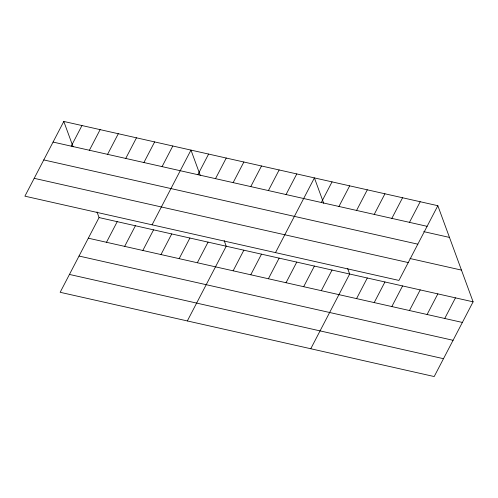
<?xml version="1.0" encoding="UTF-8"?>
<svg xmlns="http://www.w3.org/2000/svg" width="498" height="498" viewBox="0 0 498 498"><rect width="100%" height="100%" fill="white"/><g stroke="black" fill="none" stroke-linecap="round" stroke-linejoin="round"><path stroke-width="0.75" d="M63.8 121.45L24.9 196.175L398.942 280.43L437.842 205.705L63.8 121.45L73.106 146.829M71.233 146.163L81.965 125.546M89.403 150.253L100.135 129.636M107.568 154.349L118.3 133.725M125.739 158.439L136.471 137.822M96.992 211.93L99.058 217.57L60.158 292.295L434.2 376.55L473.1 301.825L437.842 205.705M143.903 162.529L154.635 141.911M106.491 242.283L117.223 221.666M162.074 166.625L172.806 146.007M124.662 246.373L135.394 225.756M152.077 224.822L190.971 150.097L200.283 175.47M142.826 250.469L153.558 229.852M197.874 174.686L208.606 154.069M160.997 254.559L171.729 233.942M215.51 178.658L226.241 158.04M179.162 258.649L189.9 238.032M233.139 182.629L243.871 162.012M197.333 262.745L208.064 242.128M250.774 186.601L261.506 165.983M187.335 320.942L226.235 246.217L224.162 240.578M268.41 190.572L279.141 169.955M233.132 270.806L243.864 250.189M286.039 194.55L296.771 173.927M250.768 274.778L261.5 254.161M275.506 252.623L314.406 177.898L323.712 203.277M268.397 278.749L279.135 258.132M321.31 202.493L332.042 181.876M286.033 282.721L296.764 262.104M338.939 206.465L349.671 185.847M303.668 286.699L314.4 266.075M356.574 210.436L367.306 189.819M321.297 290.67L332.035 270.047M374.21 214.408L384.942 193.79M310.764 348.743L349.664 274.018L347.598 268.385M391.839 218.379L402.571 197.762M356.568 298.613L367.3 277.996M409.474 222.351L420.206 201.734M374.197 302.585L384.935 281.968M391.833 306.556L402.565 285.939M409.468 310.528L420.2 289.911M427.097 314.499L437.835 293.882M444.733 318.471L455.465 297.854M53.068 142.067L427.11 226.322M423.761 231.632L449.476 237.422M43.768 159.926L417.816 244.176M410.035 258.518L461.465 270.103M34.194 178.321L408.236 262.571M99.058 217.57L473.1 301.825M88.327 238.193L462.368 322.443M79.033 256.047L453.074 340.296M69.452 274.442L443.494 358.691"/></g></svg>
